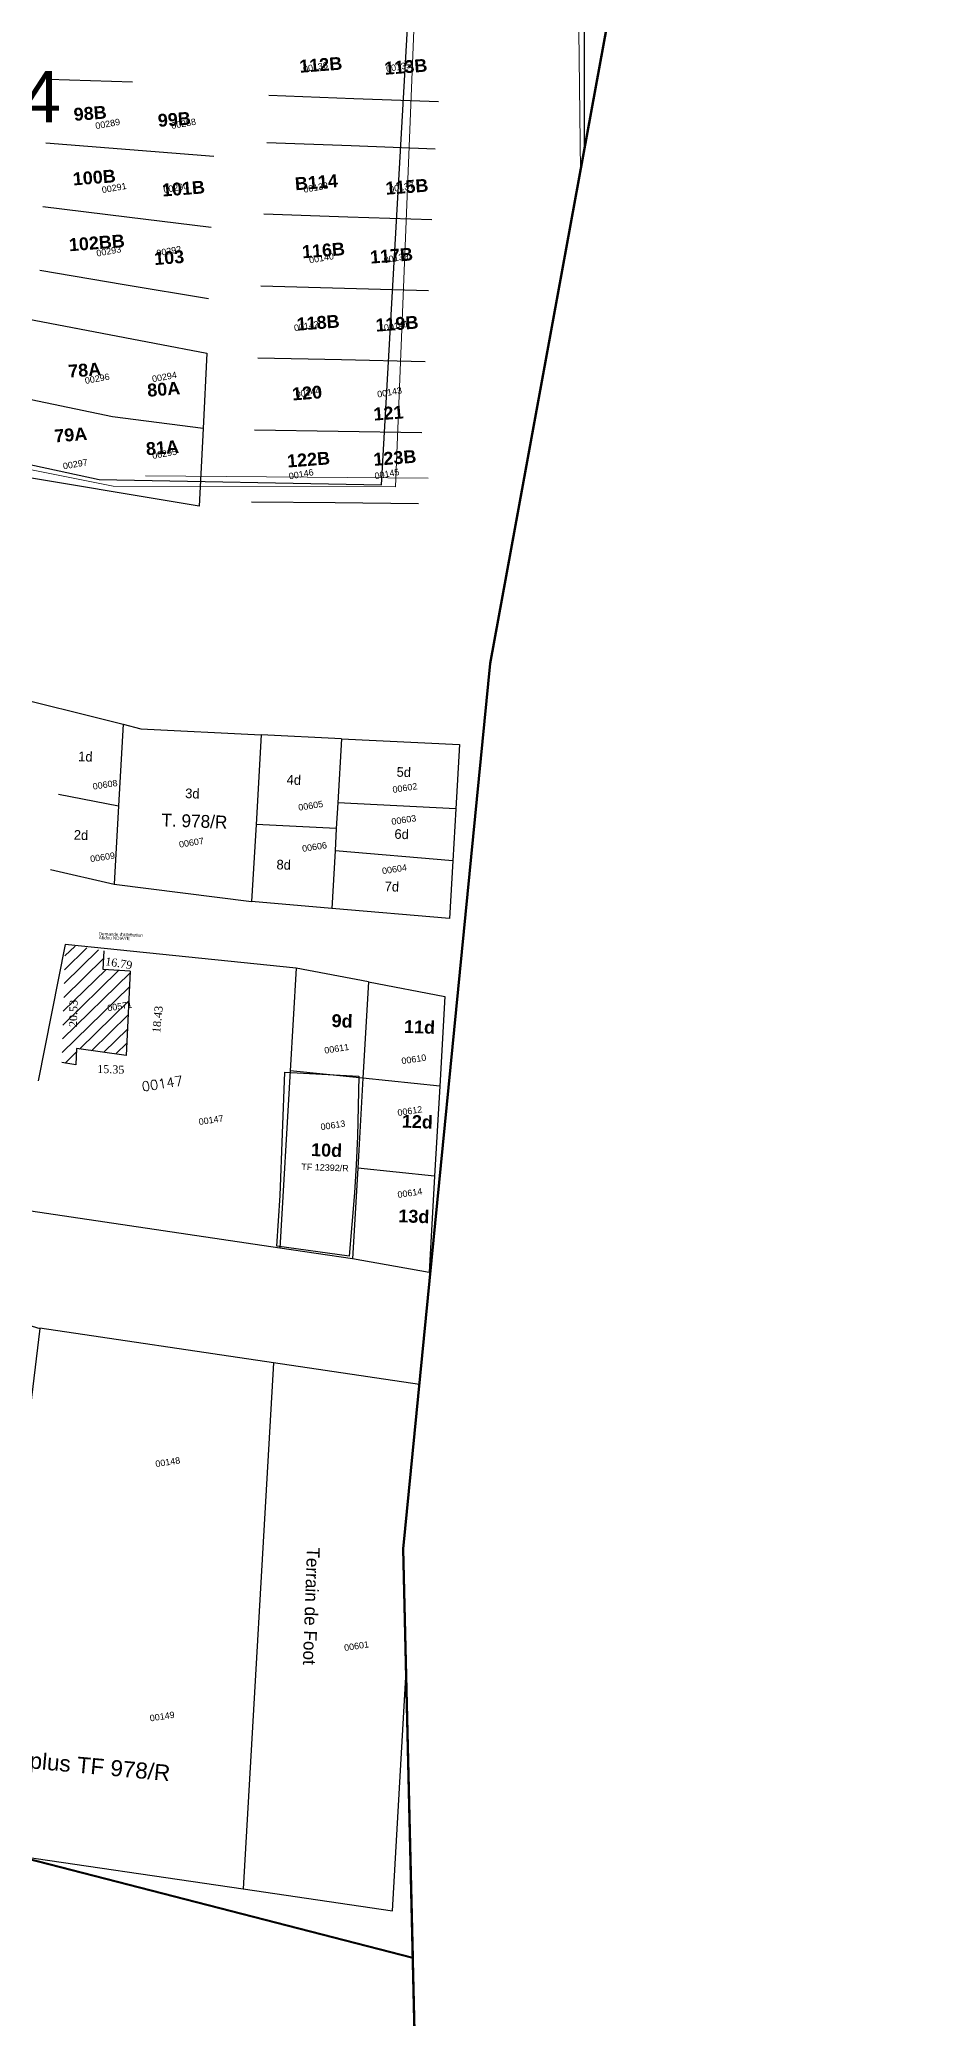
# Model space of a CAD drawing. Header units: metres. Extents: x 0 to 1324930, y 0 to 1631912.
# Drawn here: x 254217.3 to 254354.6, y 1629919.7 to 1630227.5 of the extents above; entities that cross this region are included whole.
import ezdxf
from ezdxf.enums import TextEntityAlignment as Align

# ---------------------------------------------------------------- set-up
doc = ezdxf.new("R2010")
doc.units = ezdxf.units.M
doc.header["$MEASUREMENT"] = 0
for name, color, linetype in [('A_revoir_niveau_0', 7, 'Continuous'), ('historique_numero_parcelle', 7, 'Continuous'), ('limites_parcelles', 7, 'Continuous'), ('limites_sections', 7, 'Continuous'), ('limites_tf', 7, 'Continuous'), ('numero_lot', 7, 'Continuous'), ('numero_parcelle', 7, 'Continuous')]:
    doc.layers.add(name, color=color, linetype=linetype)
for name, color, linetype, lineweight in [('CABA', 7, 'Continuous', 0), ('Cotation Linéaire', 7, 'Continuous', 0), ('LIMITE TITRE FONCIER', 5, 'Continuous', 13), ('limites_communes_2025', 7, 'Continuous', 0), ('Numero Titre Foncier', 4, 'Continuous', 0)]:
    doc.layers.add(name, color=color, linetype=linetype, lineweight=lineweight)
doc.styles.get("Standard").update_dxf_attribs({"font": 'txt.shx'})
doc.styles.add('Style-Arial', font='arial.ttf')
doc.styles.add('Style-ENGINEERING', font='ENGINEERING.shx')
doc.styles.add('Style-txt', font='txt.shx')
doc.styles.add('style1', font='')
doc.styles.get('style1').set_extended_font_data('Times New Roman', bold=True)

msp = doc.modelspace()

# ---------------------------------------------------------------- hatches: boundary and pattern name
at = {"layer": 'A_revoir_niveau_0'}
h = msp.add_hatch(dxfattribs=at)
h.set_pattern_fill('BAT_NORM', color=256, style=0, pattern_type=2)
h.set_pattern_definition([(44.3641, (0, 0), (-1.0441098887, 1.0675471799), [])])
h.paths.add_polyline_path([(254227.20763, 1630082.87048), (254227.35013, 1630085.80679), (254221.28361, 1630086.78111), (254220.76223, 1630068.42365), (254222.95451, 1630068.06482), (254223.02587, 1630070.57717), (254230.75915, 1630069.53527), (254231.39422, 1630082.62192)])
h.paths.add_polyline_path([(254222.70987, 1630073.97517), (254222.82297, 1630077.95718), (254221.57909, 1630077.99251), (254221.46599, 1630074.0105)], flags=9)

# ---------------------------------------------------------------- linework, layer by layer
msp.add_line((254231.39422, 1630082.62192), (254227.20763, 1630082.87048), dxfattribs=at)
at = {"layer": 'A_revoir_niveau_0', "flags": 128}
for points in [[(254227.20763, 1630082.87048), (254227.35013, 1630085.8068)], [(254231.39422, 1630082.62192), (254230.75915, 1630069.53527), (254223.02587, 1630070.57717), (254222.95451, 1630068.06483), (254220.76223, 1630068.42365)]]:
    msp.add_lwpolyline(points, dxfattribs=at)
at = {"layer": 'CABA', "flags": 128}
msp.add_lwpolyline([(254207.49926, 1629945.94673), (254272.16378, 1629936.48199)], dxfattribs=at)
at = {"layer": 'limites_communes_2025', "color": 3, "lineweight": 80, "flags": 128}
for points in [[(252710.2872, 1631107.3833), (252982.4701, 1631682.9759), (252993.7572, 1631687.3199), (253010.694, 1631729.9757), (253066.3854, 1631842.8952), (253066.3854, 1631842.8952), (253098.7298, 1631912.4498), (253659.0228, 1631648.0069), (253757.0504, 1631605.0124), (254274.3391, 1631378.1314), (254622, 1631294), (254624.2075, 1631293.4301), (254621.5327, 1631279.8563), (254569.5419, 1631182.2248), (254530.2512, 1631049.2714), (254527.2805, 1631037.9628), (254483.023, 1630869.4867), (254395.3871, 1630569.1026), (254353.2541, 1630409.5098), (254309.9852, 1630253.9323), (254287.3632, 1630130.504), (254273.8695, 1629992.7881), (254275.8538, 1629906.666)], [(254287.3632, 1630130.504), (254309.9852, 1630253.9323)], [(254273.8695, 1629992.7881), (254287.3632, 1630130.504)], [(254275.8538, 1629906.666), (254273.8695, 1629992.7881)]]:
    msp.add_lwpolyline(points, dxfattribs=at)
at = {"layer": 'limites_parcelles'}
for p, q in [((254218.70156, 1630221.36403), (254231.77277, 1630220.92323)), ((254266.14676, 1630218.32095), (254252.97283, 1630218.79774)), ((254279.31971, 1630217.84417), (254266.14676, 1630218.32095)), ((254218.24348, 1630211.44408), (254231.33038, 1630210.41198)), ((254252.65237, 1630211.53001), (254265.73658, 1630211.03977)), ((254265.73658, 1630211.03977), (254278.82174, 1630210.54993)), ((254231.33038, 1630210.41198), (254244.41693, 1630209.3799)), ((254230.88802, 1630199.90165), (254217.78542, 1630201.52513)), ((254243.98977, 1630198.2783), (254230.88802, 1630199.90165)), ((254265.24139, 1630199.92207), (254252.17579, 1630200.34143)), ((254278.30773, 1630199.50268), (254265.24139, 1630199.92207)), ((254230.44565, 1630189.39037), (254217.32733, 1630191.60518)), ((254243.56287, 1630187.17575), (254230.44565, 1630189.39037)), ((254264.74616, 1630188.80367), (254251.69926, 1630189.15191)), ((254277.79371, 1630188.45542), (254264.74616, 1630188.80367)), ((254206.07444, 1630185.87158), (254243.30765, 1630178.73309)), ((254243.30765, 1630178.73309), (254242.71996, 1630167.01326)), ((254264.25098, 1630177.68623), (254251.22259, 1630177.96333)), ((254277.27955, 1630177.40911), (254264.25098, 1630177.68623)), ((254228.62403, 1630168.85505), (254215.96432, 1630171.5024)), ((254228.62405, 1630168.85505), (254228.62403, 1630168.85505)), ((254242.71996, 1630167.01326), (254228.62405, 1630168.85505)), ((254242.71996, 1630167.01326), (254242.116, 1630154.969)), ((254263.75575, 1630166.56783), (254250.74615, 1630166.7738)), ((254276.76563, 1630166.36185), (254263.75575, 1630166.56783)), ((254242.116, 1630154.969), (254200.0011, 1630161.99287)), ((254263.26054, 1630155.44991), (254250.26938, 1630155.58523)), ((254276.2517, 1630155.31459), (254263.26054, 1630155.44991)), ((254209.8777, 1630126.12008), (254230.32154, 1630121.02432)), ((254230.32154, 1630121.02432), (254229.59046, 1630108.32532)), ((254230.32154, 1630121.02432), (254233.05654, 1630120.3426)), ((254233.05654, 1630120.3426), (254251.76383, 1630119.40611)), ((254251.76383, 1630119.40611), (254250.95917, 1630105.42895)), ((254264.24847, 1630118.78113), (254251.76383, 1630119.40611)), ((254264.24847, 1630118.78113), (254263.6737, 1630108.79745)), ((254264.24847, 1630118.78113), (254282.60587, 1630117.86216)), ((254282.60587, 1630117.86216), (254282.03111, 1630107.87848)), ((254220.2181, 1630110.17278), (254229.59046, 1630108.32532)), ((254229.59046, 1630108.32532), (254228.88849, 1630096.13219)), ((254263.6737, 1630108.79745), (254263.4438, 1630104.80398)), ((254282.03111, 1630107.87848), (254263.6737, 1630108.79745)), ((254282.03111, 1630107.87848), (254281.56559, 1630099.79245)), ((254250.95917, 1630105.42895), (254250.26945, 1630093.44853)), ((254263.4438, 1630104.80398), (254250.95917, 1630105.42895)), ((254263.4438, 1630104.80398), (254263.24591, 1630101.36661)), ((254263.24591, 1630101.36661), (254262.72843, 1630092.37797)), ((254281.56559, 1630099.79245), (254263.24591, 1630101.36661)), ((254219.00607, 1630098.4609), (254228.88849, 1630096.13219)), ((254281.56559, 1630099.79245), (254281.04812, 1630090.80381)), ((254228.88849, 1630096.13219), (254250.26945, 1630093.44853)), ((254262.72843, 1630092.37797), (254250.26945, 1630093.44853)), ((254281.04812, 1630090.80381), (254262.72843, 1630092.37797)), ((254221.28361, 1630086.78111), (254217.08289, 1630065.59231)), ((254257.18663, 1630083.10998), (254221.28361, 1630086.78111)), ((254257.18663, 1630083.10998), (254256.26613, 1630067.12079)), ((254268.46115, 1630080.95194), (254257.18663, 1630083.10998)), ((254268.46115, 1630080.95194), (254267.59763, 1630065.96212)), ((254268.46115, 1630080.95194), (254280.34994, 1630078.67632)), ((254280.34994, 1630078.67632), (254279.5478, 1630064.74021)), ((254256.26613, 1630067.12079), (254254.67993, 1630039.56892)), ((254267.59763, 1630065.96212), (254256.26613, 1630067.12079)), ((254267.59763, 1630065.96212), (254266.79167, 1630051.97158)), ((254279.5478, 1630064.74021), (254267.59763, 1630065.96212)), ((254279.5478, 1630064.74021), (254278.74253, 1630050.74965)), ((254266.79167, 1630051.97158), (254265.98059, 1630037.89218)), ((254278.74253, 1630050.74965), (254266.79167, 1630051.97158)), ((254278.74253, 1630050.74965), (254277.87963, 1630035.75773)), ((254254.67993, 1630039.56892), (254213.14548, 1630045.73161)), ((254265.98059, 1630037.89218), (254254.67993, 1630039.56892)), ((254277.87963, 1630035.75773), (254265.98059, 1630037.89218)), ((254199.30162, 1630032.54431), (254217.35365, 1630027.05395)), ((254217.35365, 1630027.05395), (254207.49851, 1629945.94875)), ((254217.35943, 1630027.10156), (254217.35365, 1630027.05395)), ((254253.65222, 1630021.7169), (254217.35943, 1630027.10156)), ((254253.65222, 1630021.7169), (254248.94095, 1629939.88173)), ((254276.3737, 1630018.34577), (254253.65222, 1630021.7169)), ((254272.16378, 1629936.48199), (254274.30848, 1629973.73561)), ((254207.49851, 1629945.94875), (254248.94095, 1629939.88173)), ((254248.94095, 1629939.88173), (254272.16378, 1629936.48199))]:
    msp.add_line(p, q, dxfattribs=at)
at = {"layer": 'limites_sections', "color": 112, "linetype": 'Continuous', "lineweight": 40, "flags": 128}
msp.add_lwpolyline([(254348.37093, 1630391.95188), (254309.9852, 1630253.9323), (254287.3632, 1630130.504), (254273.8695, 1629992.7881), (254275.33492, 1629929.18652), (254144.35091, 1629962.85453), (254129.31023, 1629944.47073), (254024.76813, 1629997.35713), (253955.51113, 1630039.11967), (253907.40539, 1630046.33621), (253799.36956, 1630038.16252), (253786.49656, 1630083.30013), (253767.95025, 1630162.06918), (253749.05444, 1630241.18813), (253711.26262, 1630399.42594), (253774.7544, 1630423.15502), (253793.1789, 1630438.29059), (253808.24301, 1630442.91488), (253853.18689, 1630453.72681), (253859.1482, 1630539.48477), (253942.17203, 1630521.14592), (254040.03808, 1630496.89822), (254237.72828, 1630442.84484), (254348.37093, 1630391.95188)], close=True, dxfattribs=at)
for points in [[(254266.72124, 1629287.51673), (254172.48417, 1629409.31925), (254097.22164, 1629442.49494), (254024.76813, 1629444.48435), (253971.49352, 1629433.82949), (253653.94722, 1629377.17001), (253582.75022, 1629367.14207), (253798.76793, 1629726.38387), (253856.42036, 1629838.71662), (253802.99925, 1630025.997), (253799.36956, 1630038.16252), (253786.53856, 1630083.23103), (253799.36956, 1630038.16252), (253907.40539, 1630046.33621), (253955.51113, 1630039.11967), (254024.76813, 1629997.35713), (254129.31023, 1629944.47073), (254144.35091, 1629962.85453), (254275.33492, 1629929.18652)], [(254266.72124, 1629287.51673), (254172.48417, 1629409.31925), (254097.22164, 1629442.49494), (254024.76813, 1629444.48435), (253971.49352, 1629433.82949), (253662.59302, 1629378.69766), (253582.75022, 1629367.14207), (253798.76793, 1629726.38387), (253856.42036, 1629838.71662), (253802.99925, 1630025.997), (253799.36956, 1630038.16252), (253786.53856, 1630083.23103), (253799.36956, 1630038.16252), (253907.40539, 1630046.33621), (253955.51113, 1630039.11967), (254024.76813, 1629997.35713), (254129.31023, 1629944.47073), (254144.35091, 1629962.85453), (254275.33492, 1629929.18652)]]:
    msp.add_lwpolyline(points, dxfattribs=at)
at = {"layer": 'limites_tf', "color": 1, "linetype": 'Continuous', "lineweight": 0}
msp.add_line((254277.71107, 1630159.28812), (254233.77747, 1630159.65287), dxfattribs=at)
at = {"layer": 'limites_tf', "color": 5, "linetype": 'Continuous', "lineweight": 0, "flags": 128}
for points in [[(254306.24079, 1630342.21076), (254333.08593, 1630336.9932), (254309.9852, 1630253.9323), (254301.42584, 1630207.23142), (254300.44516, 1630289.74922), (254306.24079, 1630342.21076)], [(254122.53016, 1630288.65895), (254084.24721, 1630328.68593), (254077.60485, 1630208.64754), (254113.88112, 1630191.78603), (254151.19515, 1630177.36847), (254189.50071, 1630165.86428), (254228.73737, 1630158.06274), (254272.67239, 1630157.97403), (254277.88673, 1630288.43444), (254151.32934, 1630287.39987), (254122.53016, 1630288.65895)]]:
    msp.add_lwpolyline(points, close=True, dxfattribs=at)
at = {"layer": 'limites_tf', "color": 7, "linetype": 'Continuous', "lineweight": 30, "flags": 128}
msp.add_lwpolyline([(254308.30606, 1630341.81036), (254333.01519, 1630336.73886), (254309.9852, 1630253.9323), (254302.07244, 1630210.75934), (254301.96138, 1630289.41239), (254308.30606, 1630341.81036)], close=True, dxfattribs=at)
at = {"layer": 'limites_tf', "color": 5, "linetype": 'Continuous', "lineweight": 30, "elevation": -1.032, "flags": 128}
msp.add_lwpolyline([(254122.5657, 1630291.43751), (254084.95875, 1630332.10029), (254076.30616, 1630212.19003), (254112.29483, 1630194.72311), (254149.36206, 1630179.6824), (254187.4695, 1630167.53804), (254226.56994, 1630159.0802), (254270.49731, 1630158.2554), (254277.8967, 1630288.61014), (254151.33974, 1630289.69611), (254122.5657, 1630291.43751)], close=True, dxfattribs=at)
at = {"layer": 'limites_tf', "color": 5, "linetype": 'Continuous', "lineweight": 30, "flags": 128}
msp.add_lwpolyline([(254255.44985, 1630066.89905), (254266.94918, 1630066.31993), (254266.73067, 1630056.90246), (254266.51446, 1630052.52642), (254266.28848, 1630048.16062), (254265.45875, 1630038.28784), (254254.18313, 1630039.84182), (254254.73466, 1630047.73076), (254255.09822, 1630057.35477), (254255.44985, 1630066.89905)], close=True, dxfattribs=at)

# ---------------------------------------------------------------- texts
at = {"layer": 'CABA', "color": 7, "linetype": 'Continuous', "lineweight": 13}
for s, height, rotation, style, p in [('1d', 1.49999, 358.0081, 'Style-ENGINEERING', (254224.42637, 1630116.00294)), ('4d', 1.49999, 358.0081, 'Style-ENGINEERING', (254256.84496, 1630112.38324)), ('5d', 1.49999, 358.0081, 'Style-ENGINEERING', (254273.94458, 1630113.58572)), ('3d', 1.49999, 358.0081, 'Style-ENGINEERING', (254241.0599, 1630110.25749)), ('T. 978/R', 1.999985, 358.0081, 'Style-ENGINEERING', (254241.37723, 1630105.97518)), ('T. 978/R', 1.999985, 358.0081, 'Style-ENGINEERING', (254241.37723, 1630105.97518)), ('T. 978/R', 1.999985, 358.0081, 'Style-ENGINEERING', (254241.37723, 1630105.97518)), ('2d', 1.49999, 358.0081, 'Style-ENGINEERING', (254223.74176, 1630103.79865)), ('6d', 1.49999, 358.0081, 'Style-ENGINEERING', (254273.60902, 1630103.93744)), ('8d', 1.49999, 358.0081, 'Style-ENGINEERING', (254255.26367, 1630099.18388)), ('7d', 1.49999, 358.0081, 'Style-ENGINEERING', (254272.09123, 1630095.7905)), ('TF 12392/R', 0.999992, 358.0081, 'Style-Arial', (254261.69362, 1630052.09331)), ('Terrain de Foot', 1.999985, 268.0081, 'Style-ENGINEERING', (254259.56885, 1629983.86565))]:
    msp.add_text(s, height=height, rotation=rotation, dxfattribs=dict(at, style=style)).set_placement(p, align=Align.MIDDLE_CENTER)
at = {"layer": 'CABA', "insert": (254210.4722, 1629961.64283), "char_height": 2.49999, "attachment_point": 1, "rotation": 354.742208, "line_spacing_factor": 0.725795}
msp.add_mtext('\\fArial|b0|i0|c00|p39;Surplus TF 978/R', dxfattribs=at)
at = {"layer": 'Cotation Linéaire', "char_height": 1.244382, "attachment_point": 8, "line_spacing_factor": 0.6}
for s, insert, rotation in [('\\fTimes New Roman|b0|i0|c00|p23;16.79', (254229.51756, 1630083.22473), 350.8758634), ('\\fTimes New Roman|b0|i0|c00|p23;20.53', (254223.18322, 1630076.0309), 88.3731544), ('\\fTimes New Roman|b0|i0|c00|p23;18.43', (254236.28113, 1630075.06526), 84.3324049), ('\\fTimes New Roman|b0|i0|c00|p23;15.35', (254228.35829, 1630066.71696), 358.2140874)]:
    msp.add_mtext(s, dxfattribs=dict(at, insert=insert, rotation=rotation))
at = {"layer": 'historique_numero_parcelle', "color": 7, "lineweight": 0, "style": 'Style-txt'}
msp.add_text('00147', height=1.499994, rotation=8.74223, dxfattribs=at).set_placement((254236.37449, 1630065.1419), align=Align.MIDDLE_CENTER)
at = {"layer": 'LIMITE TITRE FONCIER', "color": 7, "linetype": 'Continuous', "lineweight": 40, "insert": (254226.53609, 1630088.71037, -0.00002), "char_height": 0.5, "attachment_point": 1, "rotation": 358.0081126, "line_spacing_factor": 0.72, "style": 'Style-Arial'}
msp.add_mtext("Demande d'attribution\\PAbdou NDIAYE", dxfattribs=at)
at = {"layer": 'Numero Titre Foncier', "color": 4, "linetype": 'Continuous', "lineweight": 0, "style": 'Style-Arial'}
msp.add_text('TF 2824', height=7.999968, rotation=0.13223, dxfattribs=at).set_placement((254199.82962, 1630218.59871), align=Align.MIDDLE_CENTER)
at = {"layer": 'numero_lot', "color": 7, "linetype": 'Continuous', "lineweight": 13, "char_height": 2, "attachment_point": 7, "rotation": 4.4067778, "line_spacing_factor": 0.72, "style": 'style1'}
for s, insert in [('\\fArial|b1|i0|c00|p39;112B', (254257.77501, 1630222.3514)), ('\\fArial|b1|i0|c00|p39;113B', (254271.0077, 1630222.01045)), ('\\fArial|b1|i0|c00|p39;98B', (254222.6812, 1630214.83487)), ('\\fArial|b1|i0|c00|p39;99B', (254235.7722, 1630213.89258)), ('\\fArial|b1|i0|c00|p39;100B', (254222.54355, 1630204.80364)), ('\\fArial|b1|i0|c00|p39;101B', (254236.41964, 1630203.07123)), ('\\fArial|b1|i0|c00|p39;B114', (254257.08776, 1630204.07646)), ('\\fArial|b1|i0|c00|p39;115B', (254271.1756, 1630203.35371)), ('\\fArial|b1|i0|c00|p39;102BB', (254221.93586, 1630194.55738)), ('\\fArial|b1|i0|c00|p39;116B', (254258.1903, 1630193.46826)), ('\\fArial|b1|i0|c00|p39;103', (254235.20422, 1630192.41168)), ('\\fArial|b1|i0|c00|p39;117B', (254268.77305, 1630192.67033)), ('\\fArial|b1|i0|c00|p39;118B', (254257.36336, 1630182.21158)), ('\\fArial|b1|i0|c00|p39;119B', (254269.63651, 1630182.05544)), ('\\fArial|b1|i0|c00|p39;78A', (254221.82251, 1630174.89983)), ('\\fArial|b1|i0|c00|p39;80A', (254234.1207, 1630171.93263)), ('\\fArial|b1|i0|c00|p39;120', (254256.65391, 1630171.3561)), ('\\fArial|b1|i0|c00|p39;121', (254269.31057, 1630168.25266)), ('\\fArial|b1|i0|c00|p39;79A', (254219.66285, 1630164.82767)), ('\\fArial|b1|i0|c00|p39;81A', (254233.9184, 1630162.82691)), ('\\fArial|b1|i0|c00|p39;122B', (254255.87254, 1630160.95575)), ('\\fArial|b1|i0|c00|p39;123B', (254269.30499, 1630161.18332))]:
    msp.add_mtext(s, dxfattribs=dict(at, insert=insert))
at = {"layer": 'numero_lot', "color": 7, "linetype": 'Continuous', "lineweight": 0, "char_height": 2, "attachment_point": 7, "rotation": 358.0081126, "line_spacing_factor": 0.72, "style": 'style1'}
for s, insert in [('\\fArial|b1|i0|c00|p39;9d', (254262.68661, 1630073.91875)), ('\\fArial|b1|i0|c00|p39;11d', (254273.9588, 1630073.00721)), ('\\fArial|b1|i0|c00|p39;12d', (254273.61158, 1630058.27663)), ('\\fArial|b1|i0|c00|p39;10d', (254259.4991, 1630053.85323)), ('\\fArial|b1|i0|c00|p39;13d', (254273.06948, 1630043.55282))]:
    msp.add_mtext(s, dxfattribs=dict(at, insert=insert))
at = {"layer": 'numero_parcelle', "color": 5, "lineweight": 0, "style": 'Style-Arial'}
for s, rotation, p in [('00136', 10.13223, (254258.20478, 1630223.40078)), ('00135', 10.13223, (254271.11502, 1630223.43057)), ('00289', 10.13223, (254225.88618, 1630214.56744)), ('00288', 10.13223, (254237.68983, 1630214.59468)), ('00291', 10.13223, (254226.89282, 1630204.60186)), ('00290', 10.13223, (254236.48329, 1630204.62399)), ('00138', 10.13223, (254258.24802, 1630204.66492)), ('00137', 10.13223, (254271.5886, 1630204.69571)), ('00293', 10.13223, (254226.05486, 1630194.75509)), ('00292', 10.13223, (254235.39942, 1630194.77665)), ('00140', 10.13223, (254259.13405, 1630193.68382)), ('00139', 10.13223, (254270.75327, 1630193.71064)), ('00142', 10.13223, (254256.79152, 1630183.12598)), ('00141', 10.13223, (254270.77762, 1630183.15826)), ('00296', 10.13223, (254224.25627, 1630174.9382)), ('00294', 10.13223, (254234.70685, 1630175.20844)), ('00144', 10.13223, (254257.03055, 1630172.78945)), ('00143', 10.13223, (254269.72562, 1630172.81875)), ('00297', 10.13223, (254220.84421, 1630161.6398)), ('00295', 10.13223, (254234.7344, 1630163.27164)), ('00146', 10.13223, (254255.98402, 1630160.08105)), ('00145', 10.13223, (254269.3246, 1630160.11183)), ('00608', 8.74223, (254225.48256, 1630111.83579)), ('00602', 8.74223, (254272.11724, 1630111.32828)), ('00605', 8.74223, (254257.461, 1630108.56909)), ('00603', 8.74223, (254271.94433, 1630106.35662)), ('00607', 8.74223, (254238.9123, 1630102.82496)), ('00609', 8.74223, (254225.09029, 1630100.55682)), ('00606', 8.74223, (254258.05523, 1630102.15918)), ('00604', 8.74223, (254270.48878, 1630098.68072)), ('00571', 8.74223, (254227.7574, 1630077.36317)), ('00611', 8.74223, (254261.50867, 1630070.78007)), ('00610', 8.74223, (254273.50708, 1630069.13162)), ('00147', 8.74223, (254241.96773, 1630059.66985)), ('00612', 8.74223, (254272.8877, 1630061.08701)), ('00613', 8.74223, (254260.92468, 1630058.87096)), ('00614', 8.74223, (254272.89229, 1630048.32693)), ('00148', 8.74223, (254235.23488, 1630006.47731)), ('00601', 8.74223, (254264.59065, 1629977.86818)), ('00149', 8.74223, (254234.36627, 1629966.91532))]:
    msp.add_text(s, height=1, rotation=rotation, dxfattribs=at).set_placement(p, align=Align.TOP_LEFT)

doc.saveas('drawing.dxf')
